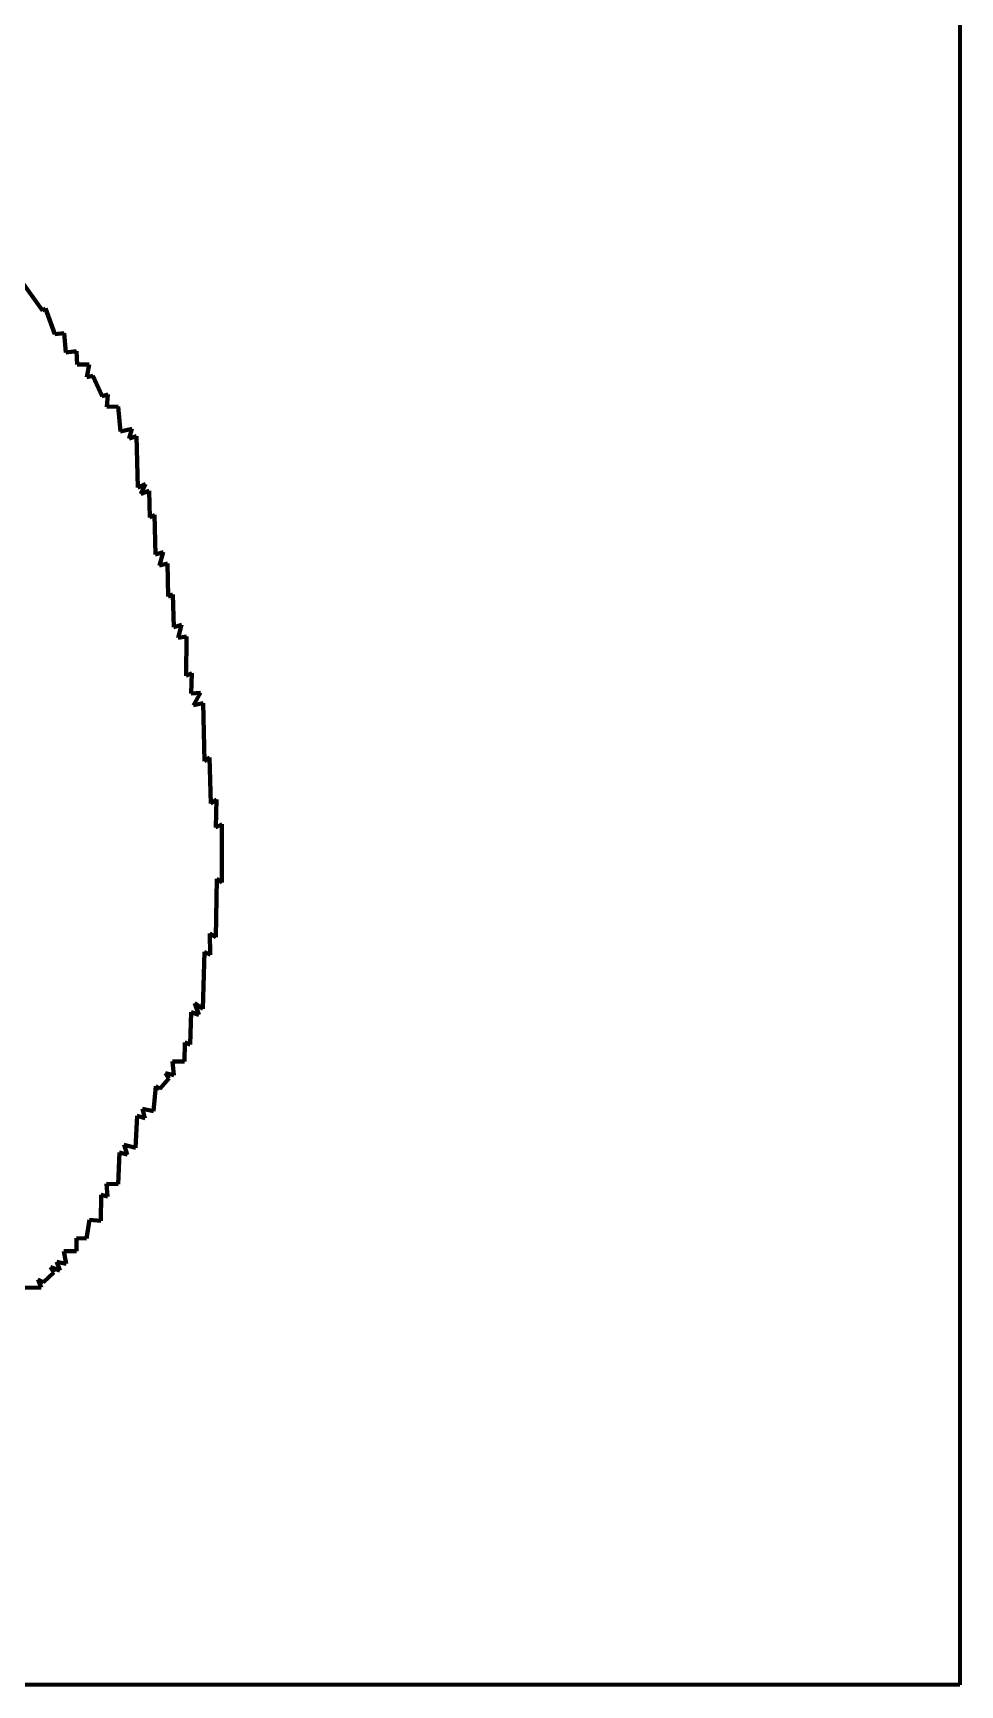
# Model space of a CAD drawing. Header units: millimetres. Extents: x 0 to 11.1, y 0 to 11.1.
# Drawn here: x 8.991 to 11.111, y 0 to 3.779 of the extents above; entities that cross this region are included whole.
import ezdxf

# ---------------------------------------------------------------- set-up
doc = ezdxf.new("R2010")
doc.units = ezdxf.units.MM
doc.layers.add('color#000000ff', color=7, linetype='CONTINUOUS', lineweight=100)
doc.layers.add('color#ffffffff', color=7, linetype='CONTINUOUS', lineweight=100)

msp = doc.modelspace()

# ---------------------------------------------------------------- linework, layer by layer
at = {"layer": 'color#000000ff'}
for p, q in [((8.9598, 3.2175), (9.0124, 3.1446)), ((9.0124, 3.1446), (9.0193, 3.149)), ((9.0193, 3.149), (9.0408, 3.0902)), ((9.0408, 3.0902), (9.0621, 3.0926)), ((9.0621, 3.0926), (9.0656, 3.0485)), ((9.0656, 3.0485), (9.0905, 3.0514)), ((9.0905, 3.0514), (9.0917, 3.0208)), ((9.0917, 3.0208), (9.119, 3.0211)), ((9.119, 3.0211), (9.1141, 2.9918)), ((9.1141, 2.9918), (9.1278, 2.9949)), ((9.1278, 2.9949), (9.1487, 2.949)), ((9.1487, 2.949), (9.1619, 2.9525)), ((9.1619, 2.9525), (9.1597, 2.9241)), ((9.1597, 2.9241), (9.1857, 2.9252)), ((9.1857, 2.9252), (9.1911, 2.868)), ((9.1911, 2.868), (9.2168, 2.8739)), ((9.2168, 2.8739), (9.2106, 2.8519)), ((9.2106, 2.8519), (9.2276, 2.8571)), ((9.2276, 2.8571), (9.2304, 2.7397)), ((9.2304, 2.7397), (9.2485, 2.7475)), ((9.2485, 2.7475), (9.2374, 2.725)), ((9.2374, 2.725), (9.2566, 2.7317)), ((9.2566, 2.7317), (9.2582, 2.6711)), ((9.2582, 2.6711), (9.269, 2.6775)), ((9.269, 2.6775), (9.271, 2.5863)), ((9.271, 2.5863), (9.2886, 2.5917)), ((9.2886, 2.5917), (9.2803, 2.5614)), ((9.2803, 2.5614), (9.2988, 2.5657)), ((9.2988, 2.5657), (9.3001, 2.4903)), ((9.3001, 2.4903), (9.3109, 2.4952)), ((9.3109, 2.4952), (9.3133, 2.4198)), ((9.3133, 2.4198), (9.3306, 2.4252)), ((9.3306, 2.4252), (9.323, 2.3956)), ((9.323, 2.3956), (9.3416, 2.3991)), ((9.3416, 2.3991), (9.3414, 2.3085)), ((9.3414, 2.3085), (9.3541, 2.315)), ((9.3541, 2.315), (9.3527, 2.2684)), ((9.3527, 2.2684), (9.3743, 2.2696)), ((9.3743, 2.2696), (9.3578, 2.2418)), ((9.3578, 2.2418), (9.3801, 2.2463)), ((9.3801, 2.2463), (9.3832, 2.1133)), ((9.3832, 2.1133), (9.3945, 2.1221)), ((9.3945, 2.1221), (9.3977, 2.0168)), ((9.3977, 2.0168), (9.4109, 2.0261)), ((9.4109, 2.0261), (9.4094, 1.9615)), ((9.4094, 1.9615), (9.4227, 1.9697)), ((9.4227, 1.9697), (9.4228, 1.8357)), ((9.411, 1.8443), (9.4093, 1.7108)), ((9.4228, 1.8357), (9.411, 1.8443)), ((9.4093, 1.7108), (9.395, 1.7191)), ((9.395, 1.7191), (9.3961, 1.6706)), ((9.3829, 1.6772), (9.3795, 1.5472)), ((9.3961, 1.6706), (9.3829, 1.6772)), ((9.3795, 1.5472), (9.3612, 1.5598)), ((9.3612, 1.5598), (9.3702, 1.5333)), ((9.3529, 1.5391), (9.3504, 1.4653)), ((9.3702, 1.5333), (9.3529, 1.5391)), ((9.338, 1.4698), (9.3374, 1.4266)), ((9.3504, 1.4653), (9.338, 1.4698)), ((9.3129, 1.3954), (9.2937, 1.3995)), ((9.2937, 1.3995), (9.3016, 1.3877)), ((9.3374, 1.4266), (9.3096, 1.4265)), ((9.3096, 1.4265), (9.3129, 1.3954)), ((9.272, 1.3697), (9.2666, 1.3125)), ((9.2808, 1.3639), (9.272, 1.3697)), ((9.3016, 1.3877), (9.2808, 1.3639)), ((9.2294, 1.3018), (9.2249, 1.2292)), ((9.2463, 1.297), (9.2294, 1.3018)), ((9.2666, 1.3125), (9.2415, 1.3184)), ((9.2415, 1.3184), (9.2463, 1.297)), ((9.1885, 1.218), (9.1858, 1.1455)), ((9.2061, 1.2135), (9.1885, 1.218)), ((9.2249, 1.2292), (9.1992, 1.236)), ((9.1992, 1.236), (9.2061, 1.2135)), ((9.1858, 1.1455), (9.159, 1.1465)), ((9.159, 1.1465), (9.1613, 1.1174)), ((9.1464, 1.1215), (9.1456, 1.0616)), ((9.1613, 1.1174), (9.1464, 1.1215)), ((9.1198, 1.0643), (9.1131, 1.0214)), ((9.1456, 1.0616), (9.1198, 1.0643)), ((9.1131, 1.0214), (9.0905, 1.0219)), ((9.0905, 1.0219), (9.0905, 0.9927)), ((9.0905, 0.9927), (9.0615, 0.9926)), ((9.0615, 0.9926), (9.0663, 0.9634)), ((9.0525, 0.948), (9.0307, 0.9558)), ((9.0307, 0.9558), (9.0382, 0.9434)), ((9.0663, 0.9634), (9.0457, 0.968)), ((9.0457, 0.968), (9.0525, 0.948)), ((9.0097, 0.9093), (8.9638, 0.9083)), ((9.0145, 0.9212), (9.0025, 0.928)), ((9.0025, 0.928), (9.0097, 0.9093)), ((9.0382, 0.9434), (9.0145, 0.9212))]:
    msp.add_line(p, q, dxfattribs=at)
at = {"layer": 'color#ffffffff'}
for p, q in [((11.1111, 11.1111), (11.1111, 0)), ((9.0124, 3.1446), (8.9598, 3.2175)), ((9.0193, 3.149), (9.0124, 3.1446)), ((9.0408, 3.0902), (9.0193, 3.149)), ((9.0621, 3.0926), (9.0408, 3.0902)), ((9.0656, 3.0485), (9.0621, 3.0926)), ((9.0905, 3.0514), (9.0656, 3.0485)), ((9.0917, 3.0208), (9.0905, 3.0514)), ((9.119, 3.0211), (9.0917, 3.0208)), ((9.1141, 2.9918), (9.119, 3.0211)), ((9.1278, 2.9949), (9.1141, 2.9918)), ((9.1487, 2.949), (9.1278, 2.9949)), ((9.1619, 2.9525), (9.1487, 2.949)), ((9.1597, 2.9241), (9.1619, 2.9525)), ((9.1857, 2.9252), (9.1597, 2.9241)), ((9.1911, 2.868), (9.1857, 2.9252)), ((9.2168, 2.8739), (9.1911, 2.868)), ((9.2106, 2.8519), (9.2168, 2.8739)), ((9.2276, 2.8571), (9.2106, 2.8519)), ((9.2304, 2.7397), (9.2276, 2.8571)), ((9.2485, 2.7475), (9.2304, 2.7397)), ((9.2374, 2.725), (9.2485, 2.7475)), ((9.2566, 2.7317), (9.2374, 2.725)), ((9.2582, 2.6711), (9.2566, 2.7317)), ((9.269, 2.6775), (9.2582, 2.6711)), ((9.271, 2.5863), (9.269, 2.6775)), ((9.2886, 2.5917), (9.271, 2.5863)), ((9.2803, 2.5614), (9.2886, 2.5917)), ((9.2988, 2.5657), (9.2803, 2.5614)), ((9.3001, 2.4903), (9.2988, 2.5657)), ((9.3109, 2.4952), (9.3001, 2.4903)), ((9.3133, 2.4198), (9.3109, 2.4952)), ((9.3306, 2.4252), (9.3133, 2.4198)), ((9.323, 2.3956), (9.3306, 2.4252)), ((9.3416, 2.3991), (9.323, 2.3956)), ((9.3414, 2.3085), (9.3416, 2.3991)), ((9.3541, 2.315), (9.3414, 2.3085)), ((9.3527, 2.2684), (9.3541, 2.315)), ((9.3743, 2.2696), (9.3527, 2.2684)), ((9.3578, 2.2418), (9.3743, 2.2696)), ((9.3801, 2.2463), (9.3578, 2.2418)), ((9.3832, 2.1133), (9.3801, 2.2463)), ((9.3945, 2.1221), (9.3832, 2.1133)), ((9.3977, 2.0168), (9.3945, 2.1221)), ((9.4109, 2.0261), (9.3977, 2.0168)), ((9.4094, 1.9615), (9.4109, 2.0261)), ((9.4227, 1.9697), (9.4094, 1.9615)), ((9.4228, 1.8357), (9.4227, 1.9697)), ((9.4093, 1.7108), (9.411, 1.8443)), ((9.411, 1.8443), (9.4228, 1.8357)), ((9.3961, 1.6706), (9.395, 1.7191)), ((9.395, 1.7191), (9.4093, 1.7108)), ((9.3795, 1.5472), (9.3829, 1.6772)), ((9.3829, 1.6772), (9.3961, 1.6706)), ((9.3702, 1.5333), (9.3612, 1.5598)), ((9.3612, 1.5598), (9.3795, 1.5472)), ((9.3504, 1.4653), (9.3529, 1.5391)), ((9.3529, 1.5391), (9.3702, 1.5333)), ((9.3374, 1.4266), (9.338, 1.4698)), ((9.338, 1.4698), (9.3504, 1.4653)), ((9.3016, 1.3877), (9.2937, 1.3995)), ((9.2937, 1.3995), (9.3129, 1.3954)), ((9.3096, 1.4265), (9.3374, 1.4266)), ((9.3129, 1.3954), (9.3096, 1.4265)), ((9.2666, 1.3125), (9.272, 1.3697)), ((9.272, 1.3697), (9.2808, 1.3639)), ((9.2808, 1.3639), (9.3016, 1.3877)), ((9.2249, 1.2292), (9.2294, 1.3018)), ((9.2294, 1.3018), (9.2463, 1.297)), ((9.2463, 1.297), (9.2415, 1.3184)), ((9.2415, 1.3184), (9.2666, 1.3125)), ((9.1858, 1.1455), (9.1885, 1.218)), ((9.1885, 1.218), (9.2061, 1.2135)), ((9.2061, 1.2135), (9.1992, 1.236)), ((9.1992, 1.236), (9.2249, 1.2292)), ((9.1613, 1.1174), (9.159, 1.1465)), ((9.159, 1.1465), (9.1858, 1.1455)), ((9.1456, 1.0616), (9.1464, 1.1215)), ((9.1464, 1.1215), (9.1613, 1.1174)), ((9.1131, 1.0214), (9.1198, 1.0643)), ((9.1198, 1.0643), (9.1456, 1.0616)), ((9.0905, 0.9927), (9.0905, 1.0219)), ((9.0905, 1.0219), (9.1131, 1.0214)), ((9.0615, 0.9926), (9.0905, 0.9927)), ((9.0663, 0.9634), (9.0615, 0.9926)), ((9.0382, 0.9434), (9.0307, 0.9558)), ((9.0307, 0.9558), (9.0525, 0.948)), ((9.0525, 0.948), (9.0457, 0.968)), ((9.0457, 0.968), (9.0663, 0.9634)), ((8.9638, 0.9083), (9.0097, 0.9093)), ((9.0097, 0.9093), (9.0025, 0.928)), ((9.0025, 0.928), (9.0145, 0.9212)), ((9.0145, 0.9212), (9.0382, 0.9434)), ((11.1111, 0), (0, 0))]:
    msp.add_line(p, q, dxfattribs=at)

doc.saveas('drawing.dxf')
